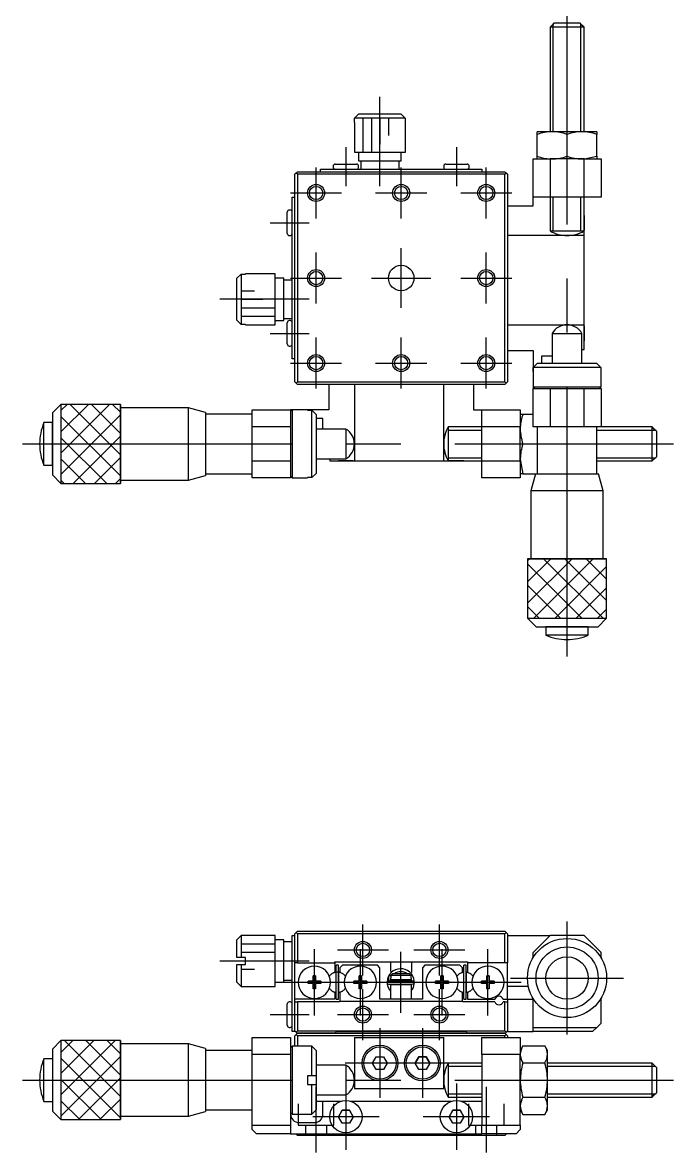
# Model space of a CAD drawing. Extents: x -134 to 192, y -83 to 116.
# Drawn here: x -64 to 12.5, y -83.3 to 49.5 of the extents above; entities that cross this region are included whole.
import ezdxf

# ---------------------------------------------------------------- set-up
doc = ezdxf.new("R2010")
doc.units = 0
doc.linetypes.add('CENTER', pattern=[50.8, 31.75, -6.35, 6.35, -6.35])
doc.linetypes.add('DASHED', pattern=[19.05, 12.7, -6.35])
doc.layers.get('0').update_dxf_attribs({"linetype": 'CONTINUOUS'})
doc.layers.add('CENTER', color=1, linetype='CONTINUOUS')

msp = doc.modelspace()

# ---------------------------------------------------------------- linework, layer by layer
at = {"color": 7, "linetype": 'CONTINUOUS'}
for p, q in [((-1.749999, 49.25), (-1.999999, 49)), ((-1.499999, 49.5), (-1.749999, 49.25)), ((-1.499999, 49.5), (0.000001, 49.5)), ((0.000001, 49.5), (1.500001, 49.5)), ((1.750001, 49.25), (1.500001, 49.5)), ((2.000001, 49), (1.750001, 49.25)), ((-1.999999, 49), (-2, 36.7)), ((0.000001, 49), (-1.999999, 49)), ((2.000001, 49), (0.000001, 49)), ((2, 36.7), (2.000001, 49)), ((-24.973213, 38.3), (-24.467792, 38.8)), ((-24.467792, 38.8), (-19.532207, 38.8)), ((-19.532207, 38.8), (-19.026786, 38.3)), ((-25, 37.8), (-25, 34.3)), ((-25, 37.8), (-24.973213, 37.8)), ((-19.026786, 38.3), (-24.973213, 38.3)), ((-24.973213, 37.8), (-24.973213, 38.3)), ((-24, 38.3), (-24, 34.3)), ((-23, 38.3), (-23, 34.3)), ((-22, 38.3), (-22, 35.25)), ((-21, 38.3), (-21, 36.25)), ((-19.026786, 38.3), (-19.026786, 37.8)), ((-19.026786, 37.8), (-19, 37.8)), ((-19, 34.3), (-19, 37.8)), ((-1.75, 36.7), (-3.5, 36.7)), ((-3.5, 36.387393), (-3.5, 36.7)), ((-3.5, 33.812607), (-3.5, 36.387393)), ((1.75, 36.7), (-1.75, 36.7)), ((0, 33.812607), (0, 36.387393)), ((3.5, 36.7), (1.75, 36.7)), ((3.5, 36.7), (3.5, 36.387393)), ((3.5, 33.812607), (3.5, 36.387393)), ((-25, 34.3), (-19, 34.3)), ((-24.5, 34.3), (-24.5, 33.3)), ((-24.5, 33.3), (-19.5, 33.3)), ((-24.25, 33.3), (-24.25, 32.3)), ((-19.75, 32.3), (-19.75, 33.3)), ((-19.5, 33.3), (-19.5, 34.3)), ((-4, 29), (-4, 33.5)), ((-4, 33.5), (-2, 33.5)), ((-3.5, 33.5), (-3.5, 33.812607)), ((-2, 33.5), (-2, 29)), ((2, 33.5), (-2, 33.5)), ((-1.974827, 33.505551), (-1.75, 33.5)), ((1.75, 33.5), (2.038984, 33.509163)), ((2, 29), (2, 33.5)), ((2, 33.5), (4, 33.5)), ((2.038984, 33.509163), (3.5, 33.812607)), ((3.5, 33.812607), (3.5, 33.5)), ((4, 33.5), (4, 29)), ((-31.7, 32), (-31.85, 31.85)), ((-31.7, 32), (-7.3, 32)), ((-29, 32.3), (-28, 32.3)), ((-29, 32), (-29, 32.3)), ((-28, 32.3), (-26.8, 32.3)), ((-27.5, 32.65), (-27.5, 32.55)), ((-27.25, 32.9), (-26, 32.9)), ((-26.8, 32.3), (-25.2, 32.3)), ((-26, 32.9), (-24.75, 32.9)), ((-25.2, 32.3), (-13.8, 32.3)), ((-24.5, 32.55), (-24.5, 32.65)), ((-14.5, 32.65), (-14.5, 32.55)), ((-14.25, 32.9), (-13, 32.9)), ((-13.8, 32.3), (-12.2, 32.3)), ((-13, 32.9), (-11.75, 32.9)), ((-12.2, 32.3), (-11, 32.3)), ((-11.5, 32.55), (-11.5, 32.65)), ((-11, 32.3), (-10, 32.3)), ((-10, 32.3), (-10, 32)), ((-7.15, 31.85), (-7.3, 32)), ((-31.85, 31.85), (-32, 31.7)), ((-32, 7.3), (-32, 31.7)), ((-31.7, 31.7), (-31.85, 31.85)), ((-31.7, 31.7), (-31.7, 7.3)), ((-7.3, 31.7), (-31.7, 31.7)), ((-7.3, 31.7), (-7.15, 31.85)), ((-7.3, 7.3), (-7.3, 31.7)), ((-7, 31.7), (-7.15, 31.85)), ((-7, 31.7), (-7, 7.3)), ((-32.3, 28), (-32.3, 29)), ((-32.3, 29), (-32, 29)), ((-32.3, 26.8), (-32.3, 28)), ((-7, 28), (-4, 28)), ((-4, 28), (-4, 29)), ((-2, 29), (-4, 29)), ((2, 29), (-2, 29)), ((-2, 29), (-2, 25.035898)), ((2, 25.035898), (2, 29)), ((4, 29), (2, 29)), ((-32.9, 26), (-32.9, 27.25)), ((-32.55, 27.5), (-32.65, 27.5)), ((-32.3, 25.2), (-32.3, 26.8)), ((2, 26.866025), (2, 26.433013)), ((2, 26.433013), (2, 26.866025)), ((-32.9, 24.75), (-32.9, 26)), ((2, 26.433013), (2, 25.566987)), ((2, 25.566987), (2, 26.433013)), ((2, 25.566987), (2, 25.133975)), ((2, 25.133975), (2, 25.566987)), ((-32.65, 24.5), (-32.55, 24.5)), ((-32.3, 13.8), (-32.3, 25.2)), ((2, 24.5), (-7, 24.5)), ((-2, 25.035898), (2, 25.035898)), ((2, 24.5), (2, 25.035898)), ((2, 24.5), (2, 25.035898)), ((2, 14), (2, 24.5)), ((-38.8, 19.467792), (-38.3, 19.973214)), ((-38.3, 19.973214), (-38.3, 14.026786)), ((-38.3, 19.973214), (-37.8, 19.973214)), ((-34.3, 20), (-37.8, 20)), ((-37.8, 19.973214), (-37.8, 20)), ((-34.3, 14), (-34.3, 20)), ((-38.8, 14.532207), (-38.8, 19.467792)), ((-33.3, 19.5), (-34.3, 19.5)), ((-33.3, 14.5), (-33.3, 19.5)), ((-32.3, 19.25), (-33.3, 19.25)), ((-38.3, 18), (-36.75, 18)), ((-38.3, 17), (-35.75, 17)), ((-38.3, 16), (-34.3, 16)), ((-38.3, 15), (-34.3, 15)), ((-33.3, 14.75), (-32.3, 14.75)), ((-38.3, 14.026786), (-38.8, 14.532207)), ((-37.8, 14.026786), (-38.3, 14.026786)), ((-37.8, 14), (-37.8, 14.026786)), ((-37.8, 14), (-34.3, 14)), ((-34.3, 14.5), (-33.3, 14.5)), ((-32.9, 13), (-32.9, 14.25)), ((-32.55, 14.5), (-32.65, 14.5)), ((-32.3, 12.2), (-32.3, 13.8)), ((-7, 14), (2, 14)), ((2, 11.1), (2, 14)), ((2, 13), (2, 14)), ((2, 13.866025), (2, 13.433013)), ((2, 13.433013), (2, 13.866025)), ((2, 13.433013), (2, 12.566987)), ((2, 12.566987), (2, 13.433013)), ((-32.9, 11.75), (-32.9, 13)), ((-32.3, 11), (-32.3, 12.2)), ((-1.75, 13), (1.75, 13)), ((-1.75, 13), (-1.75, 9.5)), ((1.75, 9.5), (1.75, 13)), ((2, 11.1), (2, 13)), ((2, 12.566987), (2, 12.133975)), ((2, 12.133975), (2, 12.566987)), ((-32.65, 11.5), (-32.55, 11.5)), ((-32.3, 10), (-32.3, 11)), ((-7, 11), (-4, 11)), ((-4, 11), (-4, 8.5)), ((1.75, 11.1), (2, 11.1)), ((-32, 10), (-32.3, 10)), ((-3.968626, 9), (-3.464101, 9.5)), ((-3.464101, 9.5), (3.464102, 9.5)), ((-3.464101, 9.5), (-2.958054, 9.5)), ((-1.75, 10.3), (-3, 10.3)), ((-3, 10.3), (-3, 9.5)), ((2.958055, 9.5), (3.464102, 9.5)), ((3.464102, 9.5), (3.968627, 9)), ((-4, 8.5), (-4, 6.7)), ((-4, 8.5), (-3.968626, 8.5)), ((-4, 8.5), (-3.968626, 8.5)), ((-3.968626, 8.5), (-3.968626, 9)), ((3.968627, 9), (-3.968626, 9)), ((3.968627, 9), (3.968627, 8.5)), ((3.968627, 8.5), (4, 8.5)), ((3.968627, 8.5), (4, 8.5)), ((4, 6.7), (4, 8.5)), ((-32, 7.3), (-31.85, 7.15)), ((-31.85, 7.15), (-31.7, 7.3)), ((-31.85, 7.15), (-31.7, 7)), ((-31.7, 7.3), (-7.3, 7.3)), ((-7.3, 7), (-31.7, 7)), ((-28, 7), (-28, 4)), ((-25, 7), (-25, -2)), ((-14.5, -2), (-14.5, 7)), ((-11, 7), (-11, 4)), ((-7.15, 7.15), (-7.3, 7.3)), ((-7.3, 7), (-7.15, 7.15)), ((-7.15, 7.15), (-7, 7.3)), ((-4, 6.7), (4, 6.7)), ((-4, 6.7), (-3.8, 6.5)), ((-4, 6.7), (-4, 6.5)), ((3.8, 6.5), (4, 6.7)), ((-4, 2), (-4, 6.5)), ((-4, 6.5), (-2, 6.5)), ((-2, 6.5), (2, 6.5)), ((-2, 6.5), (-2, 2)), ((2, 2), (2, 6.5)), ((2, 6.5), (4, 6.5)), ((4, 6.5), (4, 2)), ((-59.5, 4.65), (-60.5, 3.65)), ((-59.5, 4.65), (-59.5, -4.65)), ((-52.5, 4.65), (-59.5, 4.65)), ((-59.5, 3.917569), (-58.767569, 4.65)), ((-59.5, 1.417569), (-56.267569, 4.65)), ((-59.5, -1.082431), (-53.767569, 4.65)), ((-52.5, 4.65), (-59.5, 4.65)), ((-59.5, 4.65), (-59.5, -4.65)), ((-58.417624, 4.65), (-52.5, -1.267625)), ((-55.917624, 4.65), (-52.5, 1.232375)), ((-53.417624, 4.65), (-52.5, 3.732375)), ((-52.5, 4.65), (-52.5, 0)), ((-52.5, 0), (-52.5, 4.65)), ((-44.5, 4.25), (-52.5, 4.25)), ((-44.5, -4.25), (-44.5, 4.25)), ((-42.5, 3.7), (-44.5, 4.25)), ((-37, 4), (-32.5, 4)), ((-37, 2), (-37, 4)), ((-32.3, 4), (-32.5, 3.8)), ((-32.3, 4), (-32.5, 4)), ((-32.5, 4), (-32.5, 2)), ((-32.3, 4), (-32.3, -4)), ((-30.5, 4), (-32.3, 4)), ((-28, 4), (-30.5, 4)), ((-30.5, 4), (-30.5, 3.968627)), ((-30.5, 4), (-30.5, 3.968627)), ((-11, 4), (-10, 4)), ((-10, 4), (-5.5, 4)), ((-10, 2), (-10, 4)), ((-5.5, 4), (-5.5, 2)), ((-60.5, 3.65), (-60.5, -3.65)), ((-60.5, 3.65), (-60.5, 2.5)), ((-59.5, -3.582431), (-52.5, 3.417569)), ((-59.5, 3.232375), (-52.5, -3.767625)), ((-42.5, 3.7), (-42.5, -3.7)), ((-37, 3.5), (-42.5, 3.5)), ((-30.5, 3.968627), (-30, 3.968627)), ((-30, -3.968627), (-30, 3.968627)), ((-30, 3.968627), (-29.5, 3.464102)), ((-29.5, 3.464102), (-29.5, -3.464102)), ((-29.5, 3.464102), (-29.5, 2.958055)), ((-28.7, 3), (-29.5, 3)), ((-28.7, 1.75), (-28.7, 3)), ((-5.5, 3.5), (-5.187392, 3.5)), ((-5.187392, 3.5), (-4, 3.5)), ((-61.5, -2.5), (-61.5, 2.5)), ((-60.5, 2.5), (-61.5, 2.5)), ((-60.5, -2.5), (-60.5, 2.5)), ((-60.5, 2.5), (-60.5, -2.5)), ((-37, -2), (-37, 2)), ((-32.5, 2), (-37, 2)), ((-32.5, 2), (-32.5, -2)), ((-26, 1.75), (-29.5, 1.75)), ((-26, 1.75), (-26, -1.75)), ((-13.964101, 2), (-13.964101, -2)), ((-10, 2), (-13.964101, 2)), ((-10, -2), (-10, 2)), ((-5.5, 2), (-10, 2)), ((-5.5, -2), (-5.5, 2)), ((-5.494448, 1.974828), (-5.5, 1.75)), ((-2, 2), (-4, 2)), ((-3.5, 2), (-3.5, -3.5)), ((2, 2), (-2, 2)), ((4, 2), (2, 2)), ((3.5, -3.5), (3.5, 2)), ((10, 2), (4, 2)), ((10, 0), (10, 2)), ((10.25, 1.75), (10, 2)), ((10.5, 1.5), (10.25, 1.75)), ((10.5, 1.5), (10.5, 0)), ((-59.5, 0.732375), (-54.117624, -4.65)), ((-58.067569, -4.65), (-52.5, 0.917569)), ((-52.5, 0), (-52.5, -4.65)), ((-52.5, -4.65), (-52.5, 0)), ((-5.187392, 0), (-3.5, 0)), ((10, -2), (10, 0)), ((10.5, 0), (10.5, -1.5)), ((-61.5, -2.5), (-60.5, -2.5)), ((-60.5, -2.5), (-60.5, -3.65)), ((-59.5, -1.767625), (-56.617624, -4.65)), ((-55.567569, -4.65), (-52.5, -1.582431)), ((-37, -2), (-32.5, -2)), ((-37, -4), (-37, -2)), ((-32.5, -2), (-32.5, -4)), ((-29.5, -1.75), (-26, -1.75)), ((-27.9, -1.75), (-27.9, -2)), ((-27.9, -2), (-26, -2)), ((-27.9, -2), (-25, -2)), ((-26.433012, -2), (-26.866025, -2)), ((-26.866025, -2), (-26.433012, -2)), ((-25.566987, -2), (-26.433012, -2)), ((-26.433012, -2), (-25.566987, -2)), ((-26, -2), (-25, -2)), ((-25.133974, -2), (-25.566987, -2)), ((-25.566987, -2), (-25.133974, -2)), ((-25, -2), (-14.5, -2)), ((-14.5, -2), (-13.964101, -2)), ((-14.5, -2), (-13.964101, -2)), ((-13.964101, -2), (-10, -2)), ((-13.433012, -2), (-13.866025, -2)), ((-13.866025, -2), (-13.433012, -2)), ((-12.566987, -2), (-13.433012, -2)), ((-13.433012, -2), (-12.566987, -2)), ((-12.133974, -2), (-12.566987, -2)), ((-12.566987, -2), (-12.133974, -2)), ((-10, -2), (-5.5, -2)), ((-10, -4), (-10, -2)), ((-5.5, -1.75), (-5.490836, -2.038983)), ((-5.5, -2), (-5.5, -4)), ((-5.490836, -2.038983), (-5.187392, -3.5)), ((3.5, -2), (10, -2)), ((10, -2), (10.25, -1.75)), ((10.25, -1.75), (10.5, -1.5)), ((-60.5, -3.65), (-59.5, -4.65)), ((-44.5, -4.25), (-42.5, -3.7)), ((-42.5, -3.5), (-37, -3.5)), ((-32.5, -3.8), (-32.3, -4)), ((-30.5, -3.968627), (-30.5, -4)), ((-30, -3.968627), (-30.5, -3.968627)), ((-30.5, -3.968627), (-30.5, -4)), ((-29.5, -3.464102), (-30, -3.968627)), ((-29.5, -2.958055), (-29.5, -3.464102)), ((-5.187392, -3.5), (-5.5, -3.5)), ((-5.187392, -3.5), (-3.7, -3.5)), ((-3.7, -3.5), (-4.25, -5.5)), ((-3.7, -3.5), (3.7, -3.5)), ((4.25, -5.5), (3.7, -3.5)), ((-59.5, -4.267625), (-59.117624, -4.65)), ((-59.5, -4.65), (-52.5, -4.65)), ((-59.5, -4.65), (-52.5, -4.65)), ((-53.067569, -4.65), (-52.5, -4.082431)), ((-52.5, -4.25), (-44.5, -4.25)), ((-32.5, -4), (-37, -4)), ((-32.3, -4), (-30.5, -4)), ((-5.5, -4), (-10, -4)), ((-4.25, -5.5), (-4.25, -13.5)), ((4.25, -5.5), (-4.25, -5.5)), ((4.25, -13.5), (4.25, -5.5)), ((-4.65, -13.5), (-4.65, -20.5)), ((-4.65, -13.5), (0, -13.5)), ((-4.65, -13.732431), (-4.417569, -13.5)), ((-4.65, -16.232431), (-1.917569, -13.5)), ((-4.65, -18.732431), (0.582431, -13.5)), ((0, -13.5), (-4.65, -13.5)), ((-4.65, -13.5), (-4.65, -20.5)), ((-4.65, -14.117625), (1.732376, -20.5)), ((-3.917569, -20.5), (3.082431, -13.5)), ((-2.767624, -13.5), (4.232376, -20.5)), ((-1.417569, -20.5), (4.65, -14.432431)), ((-0.267624, -13.5), (4.65, -18.417625)), ((0, -13.5), (4.65, -13.5)), ((4.65, -13.5), (0, -13.5)), ((2.232376, -13.5), (4.65, -15.917625)), ((4.65, -20.5), (4.65, -13.5)), ((4.65, -20.5), (4.65, -13.5)), ((-4.65, -16.617625), (-0.767624, -20.5)), ((1.082431, -20.5), (4.65, -16.932431)), ((-4.65, -19.117625), (-3.267624, -20.5)), ((3.582431, -20.5), (4.65, -19.432431)), ((-4.65, -20.5), (4.65, -20.5)), ((-4.65, -20.5), (-3.65, -21.5)), ((-4.65, -20.5), (4.65, -20.5)), ((3.65, -21.5), (4.65, -20.5)), ((-3.65, -21.5), (3.65, -21.5)), ((-3.65, -21.5), (-2.5, -21.5)), ((-2.5, -21.5), (-2.5, -22.5)), ((2.5, -21.5), (-2.5, -21.5)), ((-2.5, -21.5), (2.5, -21.5)), ((2.5, -22.5), (-2.5, -22.5)), ((2.5, -22.5), (2.5, -21.5)), ((2.5, -21.5), (3.65, -21.5)), ((-38.3, -57.798208), (-38.8, -58.298208)), ((-38.8, -60.398208), (-38.8, -58.298208)), ((-34.3, -57.798208), (-38.3, -57.798208)), ((-38.3, -57.798208), (-38.3, -60.398208)), ((-34.3, -63.798208), (-34.3, -57.798208)), ((-33.3, -58.298208), (-34.3, -58.298208)), ((-33.3, -63.298208), (-33.3, -58.298208)), ((-32.3, -57.798208), (-32, -57.798208)), ((-32.3, -58.798208), (-32.3, -57.798208)), ((-32, -57.598208), (-31.85, -57.448208)), ((-32, -60.998208), (-32, -57.598208)), ((-31.85, -57.448208), (-31.7, -57.298208)), ((-31.85, -57.448208), (-31.7, -57.598208)), ((-31.7, -57.298208), (-7.3, -57.298208)), ((-7.3, -57.598208), (-31.7, -57.598208)), ((-31.7, -57.598208), (-31.7, -60.998208)), ((-7.15, -57.448208), (-7.3, -57.298208)), ((-7.3, -57.598208), (-7.15, -57.448208)), ((-7.3, -60.998208), (-7.3, -57.598208)), ((-7.15, -57.448208), (-7, -57.598208)), ((-7, -57.598208), (-7, -60.998208)), ((-7, -57.798208), (-2, -57.798208)), ((-2, -57.798208), (-4, -59.798208)), ((2, -57.798208), (-2, -57.798208)), ((4, -59.798208), (2, -57.798208)), ((-34.3, -58.798208), (-38.3, -58.798208)), ((-32.3, -58.548208), (-33.3, -58.548208)), ((-32.3, -66.298208), (-32.3, -58.798208)), ((-38.3, -60.398208), (-38.8, -60.398208)), ((-34.3, -59.798208), (-38.3, -59.798208)), ((-37.8, -60.398208), (-38.3, -60.398208)), ((-37.8, -61.198208), (-37.8, -60.398208)), ((-35.75, -60.798208), (-37.8, -60.798208)), ((-32, -65.298208), (-32, -60.998208)), ((-31.7, -60.998208), (-32, -60.998208)), ((-31.7, -60.998208), (-27.3, -60.998208)), ((-27.3, -60.898208), (-20.3, -60.898208)), ((-27.3, -60.998208), (-27.3, -60.898208)), ((-27.3, -60.998208), (-27.3, -62.096742)), ((-20.75, -60.898208), (-20.75, -62.017998)), ((-20.3, -60.898208), (-18.7, -60.898208)), ((-18.7, -60.898208), (-11.7, -60.898208)), ((-18.25, -62.136961), (-18.25, -60.898208)), ((-11.7, -60.898208), (-11.7, -60.998208)), ((-7.3, -60.998208), (-11.7, -60.998208)), ((-11.7, -60.998208), (-11.7, -62.096742)), ((-7, -60.998208), (-7.3, -60.998208)), ((-7, -65.298208), (-7, -60.998208)), ((-4, -60.427027), (-4, -59.798208)), ((4, -60.427027), (4, -59.798208)), ((-38.8, -61.198208), (-38.3, -61.198208)), ((-38.8, -63.298208), (-38.8, -61.198208)), ((-38.3, -61.198208), (-37.8, -61.198208)), ((-38.3, -61.198208), (-38.3, -63.798208)), ((-36.75, -61.798208), (-38.3, -61.798208)), ((-27.3, -62.096742), (-27.59525, -62.267204)), ((-27.15, -65.298208), (-27.15, -61.298208)), ((-26.85, -61.298208), (-27.15, -61.298208)), ((-26.85, -65.298208), (-26.85, -61.298208)), ((-26.85, -62.117195), (-26.85, -61.298208)), ((-26.849998, -62.048208), (-26.849998, -64.548208)), ((-26.4, -61.298208), (-26.7, -61.598208)), ((-26.7, -61.598208), (-26.7, -62.096742)), ((-26.7, -62.096742), (-26.40475, -62.267204)), ((-22.3, -61.298208), (-26.4, -61.298208)), ((-22, -61.598208), (-22.3, -61.298208)), ((-22, -65.298208), (-22, -61.598208)), ((-20.509949, -62.298208), (-20.72, -62.498208)), ((-18.53005, -62.298208), (-20.509949, -62.298208)), ((-18.32, -62.498208), (-18.53005, -62.298208)), ((-16.7, -61.298208), (-17, -61.598208)), ((-17, -61.598208), (-17, -65.298208)), ((-12.6, -61.298208), (-16.7, -61.298208)), ((-12.3, -61.598208), (-12.6, -61.298208)), ((-12.59525, -62.267204), (-12.3, -62.096742)), ((-12.3, -62.096742), (-12.3, -61.598208)), ((-12.15, -65.298208), (-12.15, -61.298208)), ((-11.85, -61.298208), (-12.15, -61.298208)), ((-11.85, -65.298208), (-11.85, -61.298208)), ((-11.85, -62.117195), (-11.85, -61.298208)), ((-11.849998, -62.048208), (-11.849998, -62.117195)), ((-11.849998, -62.048208), (-11.849998, -62.117195)), ((-11.849998, -62.048208), (-11.849998, -62.117195)), ((-11.849998, -62.048208), (-11.849998, -64.548208)), ((-11.849998, -62.048208), (-11.849998, -62.117195)), ((-11.849998, -62.048208), (-11.849998, -62.117195)), ((-11.849998, -62.048208), (-11.849998, -62.117195)), ((-11.849998, -62.048208), (-11.849998, -62.117195)), ((-11.7, -62.096742), (-11.40475, -62.267204)), ((-38.8, -63.298208), (-38.3, -63.798208)), ((-34.3, -63.298208), (-33.3, -63.298208)), ((-33.3, -63.048208), (-32.3, -63.048208)), ((-29.825, -63.173208), (-30.45, -63.173208)), ((-30.45, -63.173208), (-29.825, -63.173208)), ((-30.45, -63.173208), (-30.45, -63.423208)), ((-30.45, -63.423208), (-30.45, -63.173208)), ((-29.825, -63.423208), (-30.45, -63.423208)), ((-29.575, -62.548208), (-29.825, -62.548208)), ((-29.825, -62.548208), (-29.825, -63.173208)), ((-29.825, -62.548208), (-29.575, -62.548208)), ((-29.825, -63.173208), (-29.825, -62.548208)), ((-29.825, -63.423208), (-29.825, -64.048208)), ((-29.825, -64.048208), (-29.825, -63.423208)), ((-29.575, -62.548208), (-29.575, -63.173208)), ((-28.95, -63.173208), (-29.575, -63.173208)), ((-29.575, -63.173208), (-28.95, -63.173208)), ((-28.95, -63.423208), (-29.575, -63.423208)), ((-29.575, -63.423208), (-29.575, -64.048208)), ((-28.95, -63.173208), (-28.95, -63.423208)), ((-25.05, -63.173208), (-25.05, -63.423208)), ((-24.425, -63.173208), (-25.05, -63.173208)), ((-25.05, -63.423208), (-25.05, -63.173208)), ((-25.05, -63.173208), (-24.425, -63.173208)), ((-24.425, -63.423208), (-25.05, -63.423208)), ((-24.175, -62.548208), (-24.425, -62.548208)), ((-24.425, -62.548208), (-24.425, -63.173208)), ((-24.425, -63.173208), (-24.425, -62.548208)), ((-24.425, -62.548208), (-24.175, -62.548208)), ((-24.425, -63.423208), (-24.425, -64.048208)), ((-24.425, -64.048208), (-24.425, -63.423208)), ((-24.175, -62.548208), (-24.175, -63.173208)), ((-23.55, -63.173208), (-24.175, -63.173208)), ((-24.175, -63.173208), (-23.55, -63.173208)), ((-23.55, -63.423208), (-24.175, -63.423208)), ((-24.175, -63.423208), (-24.175, -64.048208)), ((-23.55, -63.173208), (-23.55, -63.423208)), ((-21.101435, -63.210687), (-21.146791, -63.301505)), ((-21.146791, -63.301505), (-21.133623, -63.403696)), ((-21.133623, -63.403696), (-21.065473, -63.480903)), ((-21.012176, -63.159381), (-21.101435, -63.210687)), ((-21.065473, -63.480903), (-20.958369, -63.510678)), ((-20.908907, -63.148466), (-21.012176, -63.159381)), ((-21.002984, -62.761072), (-21.004469, -62.794517)), ((-21.004469, -62.794517), (-21.004286, -62.827995)), ((-21.004286, -62.827995), (-21.002437, -62.861423)), ((-20.999835, -62.727742), (-21.002984, -62.761072)), ((-21.002437, -62.861423), (-20.998925, -62.894718)), ((-20.995031, -62.694608), (-20.999835, -62.727742)), ((-20.998925, -62.894718), (-20.993759, -62.927799)), ((-20.988582, -62.661754), (-20.995031, -62.694608)), ((-20.993759, -62.927799), (-20.986952, -62.960583)), ((-20.980504, -62.629259), (-20.988582, -62.661754)), ((-20.986952, -62.960583), (-20.978521, -62.992991)), ((-20.970818, -62.597205), (-20.980504, -62.629259)), ((-20.978521, -62.992991), (-20.968486, -63.024942)), ((-20.959546, -62.565669), (-20.970818, -62.597205)), ((-20.968486, -63.024942), (-20.956872, -63.056357)), ((-20.946717, -62.534731), (-20.959546, -62.565669)), ((-20.956872, -63.056357), (-20.943708, -63.087159)), ((-20.932362, -62.504466), (-20.946717, -62.534731)), ((-20.943708, -63.087159), (-20.929025, -63.117272)), ((-18.159489, -63.160928), (-20.939144, -63.160928)), ((-20.916516, -62.47495), (-20.932362, -62.504466)), ((-20.929025, -63.117272), (-20.91286, -63.14662)), ((-20.900166, -62.447746), (-20.916516, -62.47495)), ((-20.91286, -63.14662), (-20.911671, -63.14865)), ((-20.781267, -63.143589), (-20.908907, -63.148466)), ((-20.899129, -62.447241), (-20.900166, -62.447746)), ((-20.898089, -62.447245), (-20.899129, -62.447241)), ((-20.896726, -62.447459), (-20.898089, -62.447245)), ((-20.895041, -62.447881), (-20.896726, -62.447459)), ((-20.893039, -62.448511), (-20.895041, -62.447881)), ((-20.89444, -62.439681), (-20.736164, -62.525437)), ((-20.890724, -62.449348), (-20.893039, -62.448511)), ((-20.888102, -62.450389), (-20.890724, -62.449348)), ((-20.885177, -62.451633), (-20.888102, -62.450389)), ((-20.881958, -62.453076), (-20.885177, -62.451633)), ((-20.876622, -62.455593), (-20.881958, -62.453076)), ((-20.870671, -62.458535), (-20.876622, -62.455593)), ((-20.864136, -62.461886), (-20.870671, -62.458535)), ((-20.857047, -62.46563), (-20.864136, -62.461886)), ((-20.84944, -62.46975), (-20.857047, -62.46563)), ((-20.841353, -62.474224), (-20.84944, -62.46975)), ((-20.832826, -62.47903), (-20.841353, -62.474224)), ((-20.823901, -62.484144), (-20.832826, -62.47903)), ((-20.814621, -62.489542), (-20.823901, -62.484144)), ((-20.805034, -62.495197), (-20.814621, -62.489542)), ((-20.795186, -62.50108), (-20.805034, -62.495197)), ((-20.785126, -62.507162), (-20.795186, -62.50108)), ((-20.774904, -62.513414), (-20.785126, -62.507162)), ((-20.781266, -63.143589), (-20.770124, -63.143739)), ((-20.763512, -63.591501), (-20.779044, -63.51883)), ((-20.76457, -62.519804), (-20.774904, -62.513414)), ((-20.770124, -63.143739), (-20.759014, -63.144845)), ((-20.77, -62.798208), (-20.77, -62.998208)), ((-20.72, -62.798208), (-20.77, -62.798208)), ((-18.27, -62.998208), (-20.77, -62.998208)), ((-20.77, -62.998208), (-20.595182, -63.173025)), ((-20.692843, -63.521051), (-20.77, -63.598208)), ((-18.27, -63.598208), (-20.77, -63.598208)), ((-20.77, -63.598208), (-20.77, -65.298208)), ((-20.754176, -62.526301), (-20.76457, -62.519804)), ((-20.759014, -63.144845), (-20.747998, -63.146901)), ((-20.743773, -62.532873), (-20.754176, -62.526301)), ((-20.747998, -63.146901), (-20.737135, -63.149895)), ((-20.72, -62.548154), (-20.743773, -62.532873)), ((-20.737135, -63.149895), (-20.726486, -63.153812)), ((-20.736164, -62.525437), (-20.71831, -62.536877)), ((-20.726486, -63.153812), (-20.716108, -63.158629)), ((-18.32, -62.498208), (-20.72, -62.498208)), ((-20.72, -62.498208), (-20.72, -62.798208)), ((-20.716108, -63.158629), (-20.706058, -63.164322)), ((-20.706058, -63.164322), (-20.696391, -63.170857)), ((-20.7, -63.52088), (-20.7, -63.528208)), ((-18.443597, -63.171805), (-18.27, -62.998208)), ((-18.386946, -63.141727), (-18.412572, -63.141123)), ((-18.270823, -63.145075), (-18.386946, -63.141727)), ((-18.373034, -63.101531), (-18.322051, -63.060863)), ((-18.27, -63.598208), (-18.348599, -63.519609)), ((-18.323794, -63.052156), (-18.308727, -63.143787)), ((-18.318341, -63.518805), (-18.323294, -63.544713)), ((-18.32, -62.798208), (-18.32, -62.498208)), ((-18.27, -62.798208), (-18.32, -62.798208)), ((-18.155463, -63.150504), (-18.270823, -63.145075)), ((-18.27, -62.998208), (-18.27, -62.798208)), ((-18.27, -65.298208), (-18.27, -63.598208)), ((-18.051534, -63.171549), (-18.155463, -63.150504)), ((-18.071929, -63.498817), (-17.985372, -63.437725)), ((-17.974261, -63.240989), (-18.051534, -63.171549)), ((-17.985372, -63.437725), (-17.949521, -63.339644)), ((-17.949521, -63.339644), (-17.974261, -63.240989)), ((-15.45, -63.173208), (-15.45, -63.423208)), ((-14.825, -63.173208), (-15.45, -63.173208)), ((-15.45, -63.423208), (-15.45, -63.173208)), ((-15.45, -63.173208), (-14.825, -63.173208)), ((-14.825, -63.423208), (-15.45, -63.423208)), ((-14.575, -62.548208), (-14.825, -62.548208)), ((-14.825, -62.548208), (-14.825, -63.173208)), ((-14.825, -63.173208), (-14.825, -62.548208)), ((-14.825, -62.548208), (-14.575, -62.548208)), ((-14.825, -63.423208), (-14.825, -64.048208)), ((-14.825, -64.048208), (-14.825, -63.423208)), ((-14.575, -62.548208), (-14.575, -63.173208)), ((-13.95, -63.173208), (-14.575, -63.173208)), ((-14.575, -63.173208), (-13.95, -63.173208)), ((-13.95, -63.423208), (-14.575, -63.423208)), ((-14.575, -63.423208), (-14.575, -64.048208)), ((-13.95, -63.173208), (-13.95, -63.423208)), ((-10.05, -63.173208), (-10.05, -63.423208)), ((-9.425, -63.173208), (-10.05, -63.173208)), ((-10.05, -63.423208), (-10.05, -63.173208)), ((-10.05, -63.173208), (-9.425, -63.173208)), ((-9.425, -63.423208), (-10.05, -63.423208)), ((-9.175, -62.548208), (-9.425, -62.548208)), ((-9.425, -62.548208), (-9.425, -63.173208)), ((-9.425, -63.173208), (-9.425, -62.548208)), ((-9.425, -62.548208), (-9.175, -62.548208)), ((-9.425, -63.423208), (-9.425, -64.048208)), ((-9.425, -64.048208), (-9.425, -63.423208)), ((-9.175, -62.548208), (-9.175, -63.173208)), ((-8.55, -63.173208), (-9.175, -63.173208)), ((-9.175, -63.173208), (-8.55, -63.173208)), ((-8.55, -63.423208), (-9.175, -63.423208)), ((-9.175, -63.423208), (-9.175, -64.048208)), ((-8.55, -63.173208), (-8.55, -63.423208)), ((-38.3, -63.798208), (-34.3, -63.798208)), ((-29.575, -64.048208), (-29.825, -64.048208)), ((-27.59525, -64.329211), (-27.3, -64.499674)), ((-27.3, -64.499674), (-27.3, -65.298208)), ((-26.85, -65.298208), (-26.85, -64.47922)), ((-26.849998, -64.47922), (-26.849998, -64.548208)), ((-26.849998, -64.47922), (-26.849998, -64.548208)), ((-26.849998, -64.47922), (-26.849998, -64.548208)), ((-26.849998, -64.47922), (-26.849998, -64.548208)), ((-26.849998, -64.47922), (-26.849998, -64.548208)), ((-26.849998, -64.47922), (-26.849998, -64.548208)), ((-26.849998, -64.47922), (-26.849998, -64.548208)), ((-26.849998, -64.47922), (-26.849998, -64.548208)), ((-26.849998, -64.47922), (-26.849998, -64.548208)), ((-26.849998, -64.47922), (-26.849998, -64.548208)), ((-26.849998, -64.47922), (-26.849998, -64.548208)), ((-26.849998, -64.47922), (-26.849998, -64.548208)), ((-26.849998, -64.47922), (-26.849998, -64.548208)), ((-26.40475, -64.329211), (-26.7, -64.499674)), ((-26.7, -64.499674), (-26.7, -65.498208)), ((-24.175, -64.048208), (-24.425, -64.048208)), ((-14.575, -64.048208), (-14.825, -64.048208)), ((-12.3, -64.499674), (-12.59525, -64.329211)), ((-12.3, -65.498208), (-12.3, -64.499674)), ((-11.85, -65.298208), (-11.85, -64.47922)), ((-11.849998, -64.47922), (-11.849998, -64.548208)), ((-11.849998, -64.47922), (-11.849998, -64.548208)), ((-11.849998, -64.47922), (-11.849998, -64.548208)), ((-11.849998, -64.47922), (-11.849998, -64.548208)), ((-11.849998, -64.47922), (-11.849998, -64.548208)), ((-11.849998, -64.47922), (-11.849998, -64.548208)), ((-11.849998, -64.47922), (-11.849998, -64.548208)), ((-11.849998, -64.47922), (-11.849998, -64.548208)), ((-11.849998, -64.47922), (-11.849998, -64.548208)), ((-11.849998, -64.47922), (-11.849998, -64.548208)), ((-11.849998, -64.47922), (-11.849998, -64.548208)), ((-11.849998, -64.47922), (-11.849998, -64.548208)), ((-11.849998, -64.47922), (-11.849998, -64.548208)), ((-11.40475, -64.329211), (-11.7, -64.499674)), ((-11.7, -64.499674), (-11.7, -65.298208)), ((-9.175, -64.048208), (-9.425, -64.048208)), ((-4.5412, -63.798208), (-7, -63.798208)), ((-32.9, -68.348208), (-32.9, -65.848208)), ((-32.55, -65.598208), (-32.65, -65.598208)), ((-32.3, -67.898208), (-32.3, -66.298208)), ((-27.3, -65.298208), (-32, -65.298208)), ((-32, -65.598208), (-32, -65.298208)), ((-32, -68.998208), (-32, -65.598208)), ((-32, -65.598208), (-31.7, -65.598208)), ((-31.7, -65.598208), (-31.7, -68.998208)), ((-26.7, -65.598208), (-31.7, -65.598208)), ((-27.15, -65.298208), (-26.85, -65.298208)), ((-26.7, -65.498208), (-12.3, -65.498208)), ((-26.7, -65.498208), (-26.7, -65.598208)), ((-17, -65.298208), (-22, -65.298208)), ((-12.3, -65.598208), (-12.3, -65.498208)), ((-8.476969, -65.598208), (-12.3, -65.598208)), ((-12.15, -65.298208), (-11.85, -65.298208)), ((-11.7, -65.298208), (-8.476969, -65.298208)), ((-7.52303, -65.298208), (-7, -65.298208)), ((-7.3, -65.598208), (-7.52303, -65.598208)), ((-7.3, -68.998208), (-7.3, -65.598208)), ((-7.3, -65.598208), (-7, -65.598208)), ((-7, -65.298208), (-4, -65.298208)), ((-7, -65.298208), (-7, -65.598208)), ((-7, -65.598208), (-7, -68.998208)), ((-4, -68.598208), (-4, -65.169389)), ((4, -68.098208), (4, -65.169389)), ((-32.65, -68.598208), (-32.55, -68.598208)), ((-32.3, -68.098208), (-32.3, -67.898208)), ((-32.3, -69.098208), (-32.3, -68.098208)), ((-32, -68.998208), (-32, -69.098208)), ((-31.85, -69.148208), (-32, -68.998208)), ((-31.7, -68.998208), (-31.85, -69.148208)), ((-31.7, -68.998208), (-7.3, -68.998208)), ((-7.15, -69.148208), (-7.3, -68.998208)), ((-7, -68.998208), (-7.15, -69.148208)), ((-7, -68.998208), (-7, -69.098208)), ((-4, -68.598208), (3.5, -68.598208)), ((-4, -69.098208), (-4, -68.598208)), ((3.5, -68.598208), (3, -69.098208)), ((3.5, -68.598208), (4, -68.098208)), ((-59.5, -70.148208), (-60.5, -71.148208)), ((-59.5, -70.148208), (-59.5, -79.448208)), ((-52.5, -70.148208), (-59.5, -70.148208)), ((-59.5, -71.534223), (-58.113984, -70.148208)), ((-59.5, -74.034223), (-55.613984, -70.148208)), ((-59.5, -76.534223), (-53.113984, -70.148208)), ((-59.5, -70.148208), (-59.5, -79.448208)), ((-52.5, -70.148208), (-59.5, -70.148208)), ((-59.071209, -70.148208), (-52.5, -76.719417)), ((-56.571209, -70.148208), (-52.5, -74.219417)), ((-54.071209, -70.148208), (-52.5, -71.719417)), ((-52.5, -70.148208), (-52.5, -79.448208)), ((-52.5, -70.148208), (-52.5, -70.548208)), ((-52.5, -79.448208), (-52.5, -70.148208)), ((-37, -69.798208), (-32.5, -69.798208)), ((-37, -71.798208), (-37, -69.798208)), ((-32.5, -69.798208), (-32.5, -71.798208)), ((-32, -69.098208), (-32.3, -69.098208)), ((-32, -69.598208), (-31.85, -69.448208)), ((-32, -70.798208), (-32, -69.598208)), ((-31.85, -69.148208), (-31.7, -69.298208)), ((-31.85, -69.448208), (-31.7, -69.298208)), ((-31.85, -69.448208), (-31.7, -69.598208)), ((-31.7, -69.298208), (-27.3, -69.298208)), ((-27.3, -69.298208), (-31.7, -69.298208)), ((-7.3, -69.598208), (-31.7, -69.598208)), ((-31.7, -69.598208), (-31.7, -70.798208)), ((-27.3, -69.298208), (-27.1, -69.098208)), ((-27.3, -69.298208), (-11.7, -69.298208)), ((-27.1, -69.098208), (-11.9, -69.098208)), ((-25, -69.798208), (-14.5, -69.798208)), ((-25, -69.798208), (-25, -75.798208)), ((-14.5, -75.798208), (-14.5, -69.798208)), ((-11.9, -69.098208), (-11.7, -69.298208)), ((-11.7, -69.298208), (-7.3, -69.298208)), ((-7.3, -69.298208), (-11.7, -69.298208)), ((-10, -69.798208), (-5.5, -69.798208)), ((-10, -71.798208), (-10, -69.798208)), ((-7.3, -69.298208), (-7.15, -69.148208)), ((-7.3, -69.298208), (-7.15, -69.448208)), ((-7.3, -69.598208), (-7.15, -69.448208)), ((-7.3, -69.798208), (-7.3, -69.598208)), ((-7.15, -69.448208), (-7, -69.598208)), ((-7, -69.098208), (-4, -69.098208)), ((-7, -69.598208), (-7, -69.798208)), ((-5.5, -69.798208), (-5.5, -71.798208)), ((3, -69.098208), (-4, -69.098208)), ((-60.5, -71.148208), (-60.5, -78.448208)), ((-52.5, -70.548208), (-52.5, -79.048208)), ((-52.5, -70.548208), (-52.5, -79.048208)), ((-44.5, -70.548208), (-52.5, -70.548208)), ((-44.5, -74.798208), (-44.5, -70.548208)), ((-42.5, -71.098208), (-44.5, -70.548208)), ((-42.5, -71.098208), (-42.5, -78.498208)), ((-42.5, -71.098208), (-42.5, -71.298208)), ((-42.5, -71.298208), (-42.5, -78.298208)), ((-37, -71.298208), (-42.5, -71.298208)), ((-32.3, -70.798208), (-32.5, -70.998208)), ((-32.3, -70.798208), (-32.3, -78.798208)), ((-30, -70.798208), (-32.3, -70.798208)), ((-30, -74.298208), (-30, -70.798208)), ((-29.5, -71.298208), (-30, -70.798208)), ((-29.5, -71.298208), (-29.5, -74.298208)), ((-5.187392, -70.756756), (-5.5, -71.298208)), ((-5.187392, -70.756756), (-2.612607, -70.756756)), ((-2.3, -71.298208), (-2.612607, -70.756756)), ((-2.3, -71.767119), (-2.3, -71.298208)), ((-61.5, -77.298208), (-61.5, -72.298208)), ((-60.5, -72.298208), (-61.5, -72.298208)), ((-59.5, -79.034223), (-52.5, -72.034223)), ((-59.5, -72.219417), (-52.5, -79.219417)), ((-37, -80.098208), (-37, -71.798208)), ((-32.5, -71.798208), (-37, -71.798208)), ((-32.5, -71.798208), (-32.5, -80.098208)), ((-26, -73.048208), (-29.5, -73.048208)), ((-26, -73.048208), (-26, -76.548208)), ((-22.866025, -72.798208), (-22.433012, -72.048208)), ((-22.433012, -73.548208), (-22.866025, -72.798208)), ((-22.433012, -72.048208), (-21.566987, -72.048208)), ((-21.566987, -72.048208), (-21.133974, -72.798208)), ((-21.133974, -72.798208), (-21.566987, -73.548208)), ((-17.433012, -72.048208), (-17.866025, -72.798208)), ((-17.866025, -72.798208), (-17.433012, -72.048208)), ((-17.433012, -73.548208), (-17.866025, -72.798208)), ((-16.566987, -72.048208), (-17.433012, -72.048208)), ((-17.433012, -72.048208), (-16.566987, -72.048208)), ((-16.133974, -72.798208), (-16.566987, -72.048208)), ((-16.566987, -72.048208), (-16.133974, -72.798208)), ((-16.133974, -72.798208), (-16.566987, -73.548208)), ((-13.964101, -72.798208), (-13.964101, -76.798208)), ((-10, -72.798208), (-13.964101, -72.798208)), ((-10, -71.798208), (-10, -80.098208)), ((-5.5, -71.798208), (-10, -71.798208)), ((-5.5, -71.767119), (-5.499127, -71.818554)), ((-5.5, -80.098208), (-5.5, -71.798208)), ((-5.187392, -72.777482), (-2.612607, -72.777482)), ((-2.3, -74.798208), (-2.3, -71.767119)), ((10, -72.798208), (-2.3, -72.798208)), ((10, -76.798208), (10, -72.798208)), ((10.25, -73.048208), (10, -72.798208)), ((10.5, -73.298208), (10.25, -73.048208)), ((-30.5, -74.298208), (-30.5, -75.298208)), ((-30, -74.298208), (-30.5, -74.298208)), ((-29.5, -74.298208), (-30, -74.298208)), ((-29.5, -74.328904), (-29.5, -75.267511)), ((-21.566987, -73.548208), (-22.433012, -73.548208)), ((-16.566987, -73.548208), (-17.433012, -73.548208)), ((10.5, -73.298208), (10.5, -76.298208)), ((10.5, -73.298208), (10.5, -76.298208)), ((-59.5, -74.719417), (-54.771209, -79.448208)), ((-57.413984, -79.448208), (-52.5, -74.534223)), ((-44.5, -79.048208), (-44.5, -74.798208)), ((-30.5, -75.298208), (-30, -75.298208)), ((-30, -78.798208), (-30, -75.298208)), ((-30, -75.298208), (-29.5, -75.298208)), ((-29.5, -75.298208), (-29.5, -78.298208)), ((-2.3, -77.829297), (-2.3, -74.798208)), ((-54.913984, -79.448208), (-52.5, -77.034223)), ((-29.5, -76.548208), (-26, -76.548208)), ((-25, -75.798208), (-14.5, -75.798208)), ((-13.964101, -76.798208), (-10, -76.798208)), ((-5.187392, -76.818934), (-2.612607, -76.818934)), ((-2.3, -76.798208), (10, -76.798208)), ((10, -76.798208), (10.25, -76.548208)), ((10.25, -76.548208), (10.5, -76.298208)), ((-61.5, -77.298208), (-60.5, -77.298208)), ((-59.5, -77.219417), (-57.271209, -79.448208)), ((-42.5, -78.298208), (-37, -78.298208)), ((-42.5, -78.298208), (-42.5, -78.498208)), ((-30, -78.798208), (-29.5, -78.298208)), ((-28.7, -77.298208), (-29.5, -77.298208)), ((-26.608276, -77.298208), (-28.7, -77.298208)), ((-28.7, -78.798208), (-28.7, -77.298208)), ((-26.433012, -78.348208), (-26.866025, -79.098208)), ((-26.866025, -79.098208), (-26.433012, -78.348208)), ((-25.566987, -78.348208), (-26.433012, -78.348208)), ((-26.433012, -78.348208), (-25.566987, -78.348208)), ((-25.133974, -79.098208), (-25.566987, -78.348208)), ((-25.566987, -78.348208), (-25.133974, -79.098208)), ((-13.608276, -77.298208), (-25.391723, -77.298208)), ((-13.433012, -78.348208), (-13.866025, -79.098208)), ((-13.866025, -79.098208), (-13.433012, -78.348208)), ((-12.566987, -78.348208), (-13.433012, -78.348208)), ((-13.433012, -78.348208), (-12.566987, -78.348208)), ((-12.133974, -79.098208), (-12.566987, -78.348208)), ((-12.566987, -78.348208), (-12.133974, -79.098208)), ((-10, -77.298208), (-12.391723, -77.298208)), ((-5.5, -78.298208), (-5.187392, -78.83966)), ((-2.612607, -78.83966), (-2.3, -78.298208)), ((-2.3, -78.298208), (-2.3, -77.829297)), ((-60.5, -78.448208), (-59.5, -79.448208)), ((-59.5, -79.448208), (-52.5, -79.448208)), ((-59.5, -79.448208), (-52.5, -79.448208)), ((-52.5, -79.048208), (-44.5, -79.048208)), ((-52.5, -79.048208), (-52.5, -79.448208)), ((-44.5, -79.048208), (-42.5, -78.498208)), ((-32.5, -78.598208), (-32.3, -78.798208)), ((-32.3, -78.798208), (-30, -78.798208)), ((-26.433012, -79.848208), (-26.866025, -79.098208)), ((-25.133974, -79.098208), (-25.566987, -79.848208)), ((-13.433012, -79.848208), (-13.866025, -79.098208)), ((-12.133974, -79.098208), (-12.566987, -79.848208)), ((-5.187392, -78.83966), (-2.612607, -78.83966)), ((-37, -80.098208), (-32.5, -80.098208)), ((-37, -80.598208), (-37, -80.098208)), ((-37, -80.598208), (-36.5, -81.098208)), ((-32.5, -80.098208), (-32.5, -81.098208)), ((-31.5, -79.798208), (-29.7, -79.798208)), ((-25.566987, -79.848208), (-26.433012, -79.848208)), ((-12.566987, -79.848208), (-13.433012, -79.848208)), ((-10, -80.098208), (-5.5, -80.098208)), ((-10, -81.098208), (-10, -80.098208)), ((-6, -81.098208), (-5.5, -80.598208)), ((-5.5, -80.098208), (-5.5, -80.598208)), ((-32.5, -81.098208), (-36.5, -81.098208)), ((-32.5, -81.098208), (-10, -81.098208)), ((-31.85, -81.148208), (-31.9, -81.098208)), ((-31.8, -81.098208), (-31.85, -81.148208)), ((-31.7, -81.298208), (-31.85, -81.148208)), ((-7.3, -81.298208), (-31.7, -81.298208)), ((-6, -81.098208), (-10, -81.098208)), ((-7.15, -81.148208), (-7.3, -81.298208)), ((-7.15, -81.148208), (-7.2, -81.098208)), ((-7.1, -81.098208), (-7.15, -81.148208))]:
    msp.add_line(p, q, dxfattribs=at)
at = {"color": 3, "linetype": 'CONTINUOUS'}
for p, q in [((-1.620999, 36.7), (-1.620999, 49.379)), ((1.621001, 36.7), (1.621001, 49.379)), ((-1.620999, 25.035898), (-1.620999, 29)), ((1.621001, 25.035898), (1.621001, 29)), ((-13.964101, 1.621), (-10, 1.621)), ((3.5, 1.621), (10.379, 1.621)), ((-13.964101, -1.621), (-10, -1.621)), ((3.5, -1.621), (10.379, -1.621)), ((-13.964101, -73.177208), (-10, -73.177208)), ((-2.3, -73.177208), (10.379, -73.177208)), ((-13.964101, -76.419208), (-10, -76.419208)), ((-2.3, -76.419208), (10.379, -76.419208))]:
    msp.add_line(p, q, dxfattribs=at)
at = {"color": 3, "linetype": 'DASHED'}
for p, q in [((-31.6, -77.598208), (-31.6, -80.098208)), ((-27.4, -80.098208), (-27.4, -77.598208)), ((-11.6, -77.598208), (-11.6, -80.098208)), ((-7.4, -80.098208), (-7.4, -77.598208)), ((-31.6, -80.098208), (-29.5, -80.098208)), ((-30.75, -80.098208), (-30.75, -81.298208)), ((-29.5, -80.098208), (-27.4, -80.098208)), ((-28.25, -81.298208), (-28.25, -80.098208)), ((-11.6, -80.098208), (-10, -80.098208)), ((-10.75, -80.098208), (-10.75, -81.298208)), ((-8.25, -81.298208), (-8.25, -80.098208))]:
    msp.add_line(p, q, dxfattribs=at)
at = {"color": 3, "linetype": 'CONTINUOUS'}
for centre in [(-29.5, 29.5), (-19.5, 29.5), (-9.5, 29.5), (-29.5, 19.5), (-9.5, 19.5), (-29.5, 9.5), (-19.5, 9.5), (-9.5, 9.5), (-24, -59.498208), (-15, -59.498208), (-24, -67.098208), (-15, -67.098208)]:
    msp.add_circle(centre, 1, dxfattribs=at)
at = {"color": 7, "linetype": 'CONTINUOUS'}
for centre, radius in [((-29.5, 29.5), 0.7835), ((-19.5, 29.5), 0.7835), ((-9.5, 29.5), 0.7835), ((-29.5, 19.5), 0.7835), ((-19.5, 19.5), 1.5), ((-9.5, 19.5), 0.7835), ((-29.5, 9.5), 0.7835), ((-19.5, 9.5), 0.7835), ((-9.5, 9.5), 0.7835), ((0, -62.798208), 4.65), ((-24, -59.498208), 0.7835), ((-15, -59.498208), 0.7835), ((0, -62.798208), 3.65), ((0, -62.798208), 2.5), ((-24, -67.098208), 0.7835), ((-15, -67.098208), 0.7835), ((-22, -72.798208), 2.1), ((-22, -72.798208), 1.9), ((-17, -72.798208), 2.1), ((-17, -72.798208), 1.9), ((-26, -79.098208), 1.9), ((-13, -79.098208), 1.9)]:
    msp.add_circle(centre, radius, dxfattribs=at)
for centre, radius, start, end in [((-1.710642, 31.425054), 5.275092, 90.427486, 109.828672), ((-1.826604, 31.21654), 5.483995, 70.544221, 89.199621), ((1.8095, 31.312299), 5.388029, 90.63272, 109.623438), ((1.673302, 31.216015), 5.484521, 70.545124, 89.198718), ((-1.640124, 39.109399), 5.613834, 250.652174, 266.581936), ((-1.809422, 38.887272), 5.3876, 270.631957, 289.624201), ((1.826699, 38.983985), 5.484521, 250.545124, 269.198718), ((-27.25, 32.65), 0.25, 90, 180), ((-27.25, 32.55), 0.25, 180, 270), ((-24.75, 32.65), 0.25, 0, 90), ((-24.75, 32.55), 0.25, 270, 0), ((-14.25, 32.65), 0.25, 90, 180), ((-14.25, 32.55), 0.25, 180, 270), ((-11.75, 32.65), 0.25, 0, 90), ((-11.75, 32.55), 0.25, 270, 0), ((-32.65, 27.25), 0.25, 90, 180), ((-32.55, 27.25), 0.25, 0, 90), ((-32.65, 24.75), 0.25, 180, 270), ((-32.55, 24.75), 0.25, 270, 0), ((0, 28.5), 4, 240, 270), ((0, 28.5), 4, 270, 300), ((-32.65, 14.25), 0.25, 90, 180), ((-32.55, 14.25), 0.25, 0, 90), ((0, 11.96875), 2.03125, 90, 149.489763), ((0, 11.96875), 2.03125, 30.510237, 90), ((-32.65, 11.75), 0.25, 180, 270), ((-32.55, 11.75), 0.25, 270, 0), ((0.109399, 1.640125), 5.613834, 160.652174, 176.581936), ((-55.5, 0), 6.5, 157.380135, 180), ((-27.03125, 0), 2.03125, 0, 59.489763), ((-10.5, 0), 4, 150, 180), ((-0.112727, 1.809422), 5.3876, 180.631957, 199.624201), ((-55.5, 0), 6.5, 180, 202.619865), ((-27.03125, 0), 2.03125, 300.510237, 0), ((-10.5, 0), 4, 180, 210), ((-0.016015, -1.826699), 5.484521, 160.545124, 179.198718), ((0, -16.5), 6.5, 247.380135, 270), ((0, -16.5), 6.5, 270, 292.619865), ((-29.7, -63.298208), 1.9, 0, 270), ((-27, -63.298208), 1.1905, 120, 135), ((-26.999999, -63.298208), 1.1905, 97.238411, 120), ((-26.999999, -63.298208), 1.1905, 60.000042, 97.238411), ((-27, -63.298208), 1.1905, 45, 60), ((-24.3, -63.298208), 1.9, 0, 270), ((-19.548426, -63.302095), 1.6, 323.03626357, 220.22771232), ((-19.548426, -63.302095), 1.25, 53.42808176, 126.57191824), ((-14.7, -63.298208), 1.9, 0, 270), ((-12, -63.298208), 1.1905, 120, 135), ((-11.999999, -63.298208), 1.1905, 97.238392, 120), ((-11.999999, -63.298208), 1.1905, 60.000042, 82.761626), ((-12, -63.298208), 1.1905, 45, 60), ((-9.3, -63.298208), 1.9, 0, 270), ((-29.7, -63.298208), 1.9, 270, 0), ((-26.907859, -63.389208), 1.32, 135.034999, 141.739912), ((-26.999999, -63.298208), 1.1905, 135.000034, 142.457024), ((-26.999999, -63.298208), 1.1905, 37.543078, 45.000034), ((-27.09214, -63.389208), 1.32, 38.260088, 44.965001), ((-24.3, -63.298208), 1.9, 270, 0), ((-19.67943, -23.526081), 40.005045, 268.16797357, 272.30290503), ((-14.7, -63.298208), 1.9, 270, 0), ((-11.907859, -63.389208), 1.32, 135.034999, 141.739912), ((-11.999999, -63.298208), 1.1905, 135.000034, 142.457024), ((-12.09214, -63.389208), 1.32, 38.260088, 44.965001), ((-11.999999, -63.298208), 1.1905, 37.543078, 44.642946), ((-9.3, -63.298208), 1.9, 270, 0), ((-26.907859, -63.207208), 1.32, 218.260088, 224.965001), ((-26.999999, -63.298208), 1.1905, 217.542976, 224.643568), ((-27, -63.298208), 1.1905, 225, 240), ((-26.999999, -63.298208), 1.1905, 240, 262.761589), ((-26.999999, -63.298208), 1.1905, 277.238411, 300), ((-27, -63.298208), 1.1905, 300, 315), ((-26.999999, -63.298208), 1.1905, 314.999966, 322.456922), ((-27.09214, -63.207208), 1.32, 315.034999, 321.739912), ((-11.907859, -63.207208), 1.32, 218.260088, 224.965001), ((-11.999999, -63.298208), 1.1905, 217.542976, 224.643568), ((-12, -63.298208), 1.1905, 225, 240), ((-11.999999, -63.298208), 1.1905, 239.999958, 262.761609), ((-11.999999, -63.298208), 1.1905, 277.238449, 300), ((-12, -63.298208), 1.1905, 300, 315), ((-11.999999, -63.298208), 1.1905, 314.999966, 322.456922), ((-12.09214, -63.207208), 1.32, 315.034999, 321.739912), ((-8, -65.448208), 0.5, 17.457603, 162.542397), ((-32.65, -65.848208), 0.25, 90, 180), ((-32.55, -65.848208), 0.25, 0, 90), ((-8, -65.448208), 0.5, 197.457603, 342.542397), ((-32.65, -68.348208), 0.25, 180, 270), ((-32.55, -68.348208), 0.25, 270, 0), ((-3.480074, -71.838544), 2.021188, 147.640902, 177.974851), ((-4.268196, -71.822539), 1.968976, 1.612895, 32.771353), ((-55.5, -74.798208), 6.5, 157.380135, 180), ((-27.03125, -74.798208), 2.03125, 0, 59.489763), ((-10.5, -74.798208), 4, 150, 180), ((1.729939, -74.88214), 7.230426, 163.077162, 179.334884), ((-3.437776, -71.67857), 2.066099, 183.884933, 212.132402), ((-4.320272, -71.695586), 2.021538, 327.643593, 357.97216), ((-9.36686, -74.856912), 7.067105, 0.475941, 17.112013), ((-55.5, -74.798208), 6.5, 180, 202.619865), ((-27.03125, -74.798208), 2.03125, 300.510237, 0), ((-10.5, -74.798208), 4, 180, 210), ((1.539239, -74.743777), 7.039449, 180.443029, 197.144924), ((-9.593697, -74.704412), 7.294301, 343.14882, 359.263227), ((-3.479727, -77.900829), 2.021538, 147.643593, 177.97216), ((-4.291832, -77.89203), 1.99282, 1.803942, 32.580305), ((-3.531803, -77.773877), 1.968976, 181.612895, 212.771353), ((-4.319925, -77.757872), 2.021188, 327.640902, 357.974851), ((-31.5, -78.798208), 1, 180, 270), ((-29.7, -78.798208), 1, 270, 0)]:
    msp.add_arc(centre, radius, start, end, dxfattribs=at)
at = {"layer": 'CENTER', "color": 1, "linetype": 'CENTER'}
for p, q in [((0.000001, -25), (0.000001, 51.5)), ((-22, 30.3), (-22, 40.8)), ((-26, 34.9), (-26, 30.3)), ((-13, 34.9), (-13, 30.3)), ((-29.5, 26.5), (-29.5, 32.5)), ((-19.5, 26.5), (-19.5, 32.5)), ((-9.5, 26.5), (-9.5, 32.5)), ((-32.5, 29.5), (-26.5, 29.5)), ((-22.5, 29.5), (-16.5, 29.5)), ((-12.5, 29.5), (-6.5, 29.5)), ((-34.9, 26), (-30.3, 26)), ((-19.5, 16), (-19.5, 23)), ((-29.5, 16.5), (-29.5, 22.5)), ((-9.5, 16.5), (-9.5, 22.5)), ((-32.5, 19.5), (-26.5, 19.5)), ((-23, 19.5), (-16, 19.5)), ((-12.5, 19.5), (-6.5, 19.5)), ((-30.3, 17), (-40.8, 17)), ((-34.9, 13), (-30.3, 13)), ((-29.5, 6.5), (-29.5, 12.5)), ((-19.5, 6.5), (-19.5, 12.5)), ((-9.5, 6.5), (-9.5, 12.5)), ((-32.5, 9.5), (-26.5, 9.5)), ((-22.5, 9.5), (-16.5, 9.5)), ((-12.5, 9.5), (-6.5, 9.5)), ((-64, 0), (12.5, 0)), ((-24, -62.498208), (-24, -56.498208)), ((-15, -62.498208), (-15, -56.498208)), ((0, -69.448208), (0, -56.148208)), ((-29.7, -67.198208), (-29.7, -59.398208)), ((-27, -59.498208), (-21, -59.498208)), ((-24.3, -67.198208), (-24.3, -59.398208)), ((-19.548426, -66.902095), (-19.548426, -59.702095)), ((-18, -59.498208), (-12, -59.498208)), ((-14.7, -67.198208), (-14.7, -59.398208)), ((-9.3, -67.198208), (-9.3, -59.398208)), ((-30.3, -60.798208), (-40.8, -60.798208)), ((-33.6, -63.298208), (-20.4, -63.298208)), ((-23.148426, -63.302095), (-15.948426, -63.302095)), ((-18.6, -63.298208), (-5.4, -63.298208)), ((-6.65, -62.798208), (6.65, -62.798208)), ((-24, -70.098208), (-24, -64.098208)), ((-15, -70.098208), (-15, -64.098208)), ((-34.9, -67.098208), (-30.3, -67.098208)), ((-27, -67.098208), (-21, -67.098208)), ((-18, -67.098208), (-12, -67.098208)), ((-22, -68.698208), (-22, -76.898208)), ((-17, -68.698208), (-17, -76.898208)), ((-12.9, -72.798208), (-26.1, -72.798208)), ((-64, -74.798208), (12.5, -74.798208)), ((-29.5, -83.298208), (-29.5, -75.598208)), ((-26, -75.198208), (-26, -82.998208)), ((-13, -75.198208), (-13, -82.998208)), ((-9.5, -75.598208), (-9.5, -83.298208)), ((-22.1, -79.098208), (-29.9, -79.098208)), ((-9.1, -79.098208), (-16.9, -79.098208))]:
    msp.add_line(p, q, dxfattribs=at)

doc.saveas('drawing.dxf')
